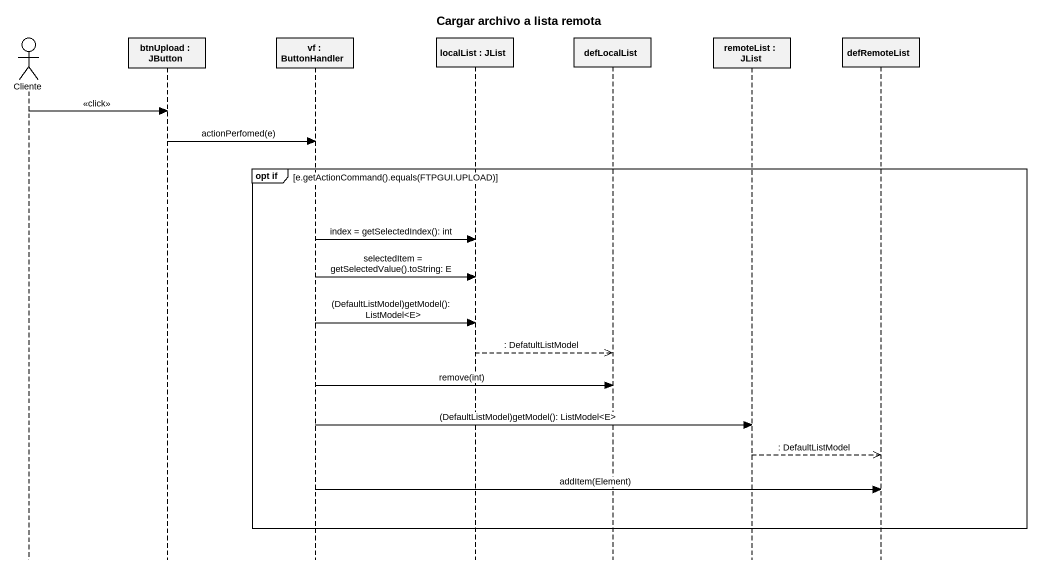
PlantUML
@startuml
title Cargar archivo a lista remota
hide footbox
actor Cliente
participant "btnUpload : JButton" as btnUpload
participant "vf : ButtonHandler" as vf
participant "localList : JList" as localList
participant defLocalList
participant "remoteList : JList" as remoteList
participant defRemoteList

Cliente -> btnUpload : <<click>>
btnUpload -> vf : actionPerfomed(e)
group opt if [e.getActionCommand().equals(FTPGUI.UPLOAD)]
  vf -> localList : index = getSelectedIndex(): int
  vf -> localList : selectedItem = getSelectedValue().toString: E
  vf -> localList : (DefaultListModel)getModel(): ListModel<E>
  localList -->> defLocalList : : DefatultListModel
  vf -> defLocalList : remove(int)
  vf -> remoteList : (DefaultListModel)getModel(): ListModel<E>
  remoteList -->> defRemoteList : : DefaultListModel
  vf -> defRemoteList : addItem(Element)
end
@enduml
